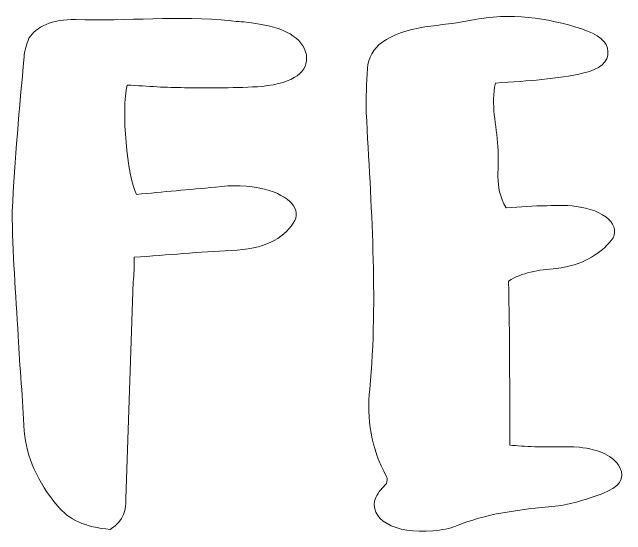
# Model space of a CAD drawing. Header units: inches. Extents: x 0.14 to 5.72, y -5.73 to -0.41.
# Drawn here: x 2.353 to 3.606, y -1.48 to -0.412 of the extents above; entities that cross this region are included whole.
import ezdxf

# ---------------------------------------------------------------- set-up
doc = ezdxf.new("R2010")
doc.units = ezdxf.units.IN
doc.header["$MEASUREMENT"] = 0
doc.layers.add('Layer 1', color=7, linetype='Continuous')

# ---------------------------------------------------------------- blocks, each defined once
blk = doc.blocks.new('block 103')
at = {"layer": 'Layer 1', "lineweight": 0}
blk.add_open_spline([(2.7045, -0.566), (2.7558, -0.566), (2.812, -0.5674), (2.8632, -0.5633), (2.9291, -0.5565), (2.9585, -0.5333), (2.9535, -0.4992), (2.9462, -0.4637), (2.9096, -0.4419), (2.8413, -0.4337), (2.8266, -0.431), (2.8144, -0.431), (2.7998, -0.4297), (2.6923, -0.4174), (2.5874, -0.431), (2.4824, -0.4269), (2.4336, -0.4256), (2.4018, -0.4419), (2.3872, -0.4651), (2.3823, -0.4774), (2.3774, -0.491), (2.3774, -0.5033), (2.3677, -0.6082), (2.3579, -0.7119), (2.353, -0.8183), (2.353, -0.9028), (2.3604, -0.9873), (2.3652, -1.0732), (2.3677, -1.1373), (2.375, -1.2028), (2.3774, -1.2682), (2.3823, -1.32), (2.4042, -1.3718), (2.4458, -1.4209), (2.4677, -1.4482), (2.502, -1.4645), (2.5532, -1.4686), (2.5825, -1.4495), (2.585, -1.4277), (2.585, -1.4059), (2.585, -1.4059), (2.5996, -0.9628), (2.5996, -0.9628), (2.602, -0.9478), (2.602, -0.9314), (2.602, -0.9123), (2.6704, -0.9082), (2.7363, -0.9014), (2.7998, -0.8987), (2.8681, -0.8959), (2.9048, -0.8755), (2.9267, -0.8428), (2.9462, -0.8155), (2.9194, -0.7869), (2.8681, -0.7732), (2.8339, -0.7651), (2.8022, -0.7651), (2.768, -0.7691), (2.7143, -0.7746), (2.6606, -0.7787), (2.6069, -0.7842), (2.5874, -0.746), (2.5752, -0.6123), (2.5874, -0.5606), (2.6313, -0.5633), (2.668, -0.566), (2.7045, -0.566)], degree=3, knots=[0, 0, 0, 0, 1, 1, 1, 2, 2, 2, 3, 3, 3, 4, 4, 4, 5, 5, 5, 6, 6, 6, 7, 7, 7, 8, 8, 8, 9, 9, 9, 10, 10, 10, 11, 11, 11, 12, 12, 12, 13, 13, 13, 14, 14, 14, 15, 15, 15, 16, 16, 16, 17, 17, 17, 18, 18, 18, 19, 19, 19, 20, 20, 20, 21, 21, 21, 22, 22, 22, 22], dxfattribs=at)
blk = doc.blocks.new('block 104')
at = {"layer": 'Layer 1', "lineweight": 0}
blk.add_open_spline([(3.3443, -0.686), (3.3418, -0.6423), (3.3297, -0.6001), (3.3394, -0.5565), (3.3761, -0.5537), (3.4053, -0.5524), (3.4346, -0.5496), (3.4639, -0.5455), (3.4932, -0.5428), (3.52, -0.536), (3.5518, -0.5292), (3.5713, -0.5128), (3.5689, -0.4924), (3.5689, -0.4719), (3.5494, -0.4569), (3.5152, -0.446), (3.4444, -0.4228), (3.3712, -0.4119), (3.2906, -0.4283), (3.2613, -0.4337), (3.2272, -0.4378), (3.1954, -0.4419), (3.1197, -0.4542), (3.0807, -0.4828), (3.0782, -0.5265), (3.0758, -0.5565), (3.0758, -0.5864), (3.0758, -0.6164), (3.0855, -0.806), (3.1002, -0.9941), (3.0831, -1.1823), (3.0758, -1.2423), (3.0855, -1.3023), (3.1172, -1.3609), (3.1197, -1.365), (3.1172, -1.3691), (3.1172, -1.3745), (3.1099, -1.3827), (3.1002, -1.3923), (3.0953, -1.4032), (3.0782, -1.4468), (3.1344, -1.4795), (3.2125, -1.4713), (3.2296, -1.47), (3.2467, -1.4672), (3.2589, -1.4618), (3.3175, -1.4372), (3.3883, -1.4277), (3.4615, -1.4209), (3.4956, -1.4182), (3.5274, -1.4059), (3.5591, -1.395), (3.5908, -1.3827), (3.6056, -1.365), (3.5933, -1.3418), (3.5811, -1.3186), (3.5518, -1.305), (3.5103, -1.3009), (3.481, -1.2982), (3.4518, -1.3009), (3.42, -1.2996), (3.4005, -1.2996), (3.3834, -1.2968), (3.3688, -1.2968), (3.3688, -1.1823), (3.3688, -1.0719), (3.3662, -0.9614), (3.3931, -0.9437), (3.4273, -0.9382), (3.4639, -0.9355), (3.5176, -0.9287), (3.5494, -0.9069), (3.5713, -0.8837), (3.6007, -0.8551), (3.5713, -0.8196), (3.5127, -0.8101), (3.4908, -0.806), (3.4664, -0.806), (3.4444, -0.8073), (3.4175, -0.8073), (3.3907, -0.8101), (3.3614, -0.8114), (3.3345, -0.7678), (3.3492, -0.7269), (3.3443, -0.686)], degree=3, knots=[0, 0, 0, 0, 1, 1, 1, 2, 2, 2, 3, 3, 3, 4, 4, 4, 5, 5, 5, 6, 6, 6, 7, 7, 7, 8, 8, 8, 9, 9, 9, 10, 10, 10, 11, 11, 11, 12, 12, 12, 13, 13, 13, 14, 14, 14, 15, 15, 15, 16, 16, 16, 17, 17, 17, 18, 18, 18, 19, 19, 19, 20, 20, 20, 21, 21, 21, 22, 22, 22, 23, 23, 23, 24, 24, 24, 25, 25, 25, 26, 26, 26, 27, 27, 27, 28, 28, 28, 28], dxfattribs=at)
blk = doc.blocks.new('block 100')
at = {"layer": 'Layer 1'}
for name in ['block 104', 'block 103']:
    blk.add_blockref(name, (0, 0), dxfattribs=at)

msp = doc.modelspace()

# ---------------------------------------------------------------- block references
at = {"layer": 'Layer 1'}
msp.add_blockref('block 100', (0, 0), dxfattribs=at)

doc.saveas('drawing.dxf')
